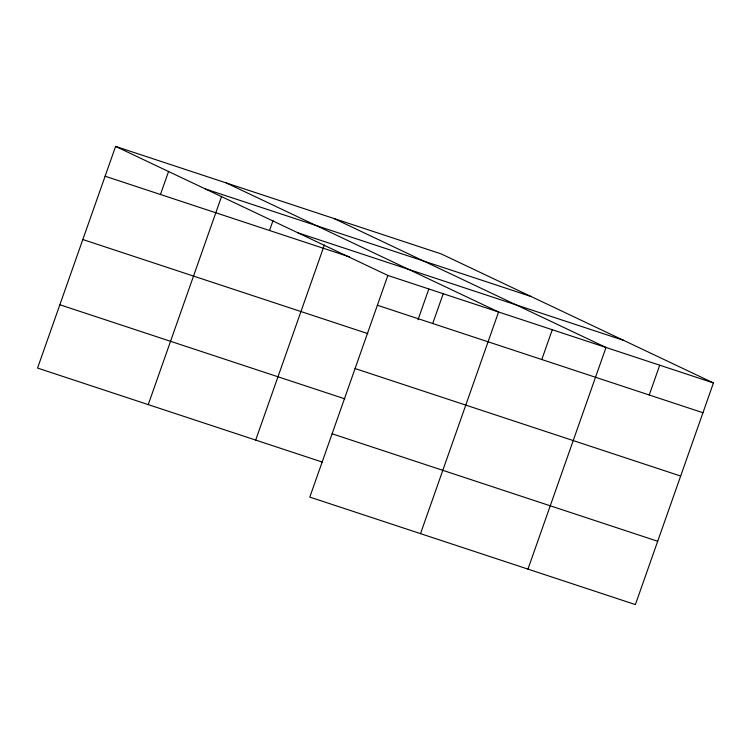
<?xml version="1.0" encoding="UTF-8"?>
<svg xmlns="http://www.w3.org/2000/svg" width="751" height="751" viewBox="0 0 751 751"><rect width="100%" height="100%" fill="white"/><g stroke="black" fill="none" stroke-linecap="round" stroke-linejoin="round"><path stroke-width="1.13" d="M115.607 146.417L387.873 275.448L309.816 497.096L635.393 604.583L713.45 382.935L441.184 253.904L115.607 146.417L37.55 368.065L322.564 462.165M160.461 194.49L168.618 171.312M148.247 404.611L221.639 196.208M269.534 230.501L273.026 220.569M255.687 440.086L324.413 244.92M418.007 319.729L428.774 289.163M432.726 323.512L443.221 293.716M420.513 533.642L498.57 311.994L226.304 182.962M541.79 359.522L552.285 329.727M527.953 569.108L606.01 347.46L333.744 218.438M649.24 394.998L659.725 365.193M205.455 188.999L531.032 296.485M298.025 232.866L623.602 340.353M105.112 176.222L349.562 256.917M387.873 275.448L713.45 382.935M377.377 305.244L702.955 412.731M82.817 239.531L367.83 333.622M355.082 368.553L680.659 476.04M59.845 304.756L344.859 398.856M332.111 433.787L657.688 541.264"/></g></svg>
